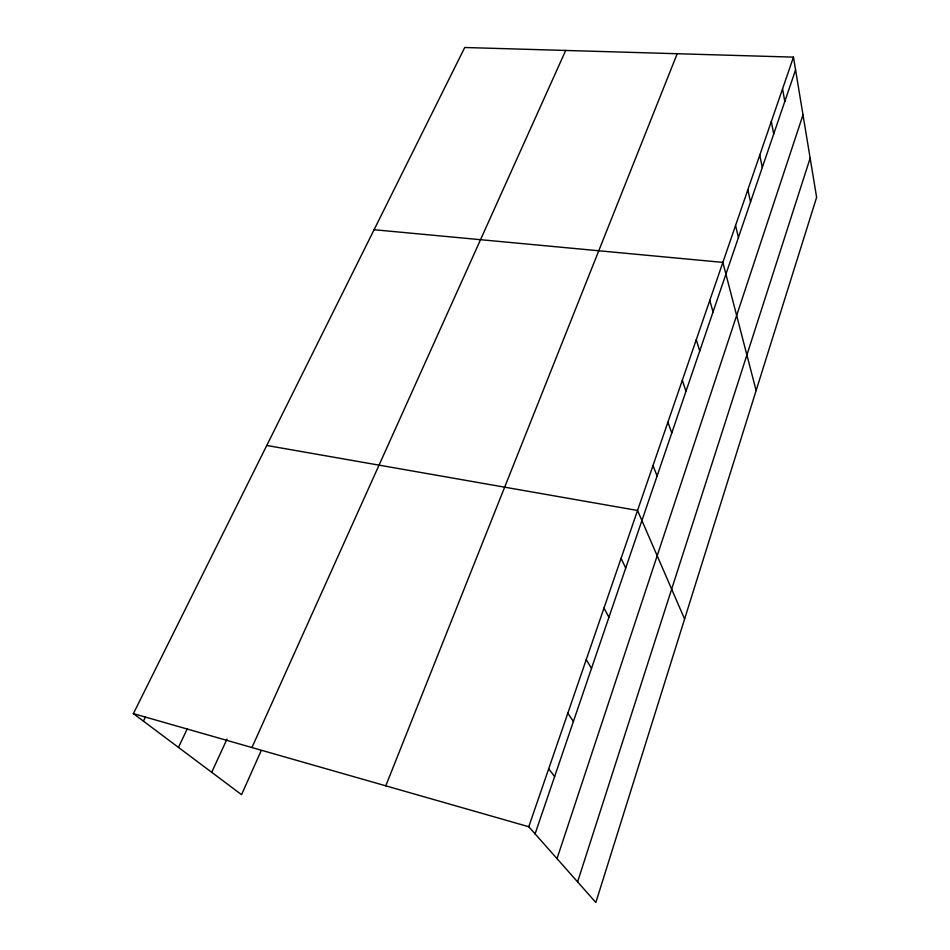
<?xml version="1.0" encoding="UTF-8"?>
<svg xmlns="http://www.w3.org/2000/svg" width="950" height="950" viewBox="0 0 950 950"><rect width="100%" height="100%" fill="white"/><g stroke="black" fill="none" stroke-linecap="round" stroke-linejoin="round"><path stroke-width="1.43" d="M577.6 881.873L810.148 158.127M557.021 858.646L802.999 114.903M535.087 833.874L795.566 69.896M793.464 57.131L816.62 197.327L595.852 902.5L528.77 826.738L793.464 57.131L464.74 47.5L133.38 713.628L241.549 794.663L261.119 750.821M385.783 785.828L677.207 53.723M251.928 747.543L565.713 50.457M211.708 772.314L227.002 739.1M178.446 747.389L187.316 728.745M143.403 721.133L145.326 717.238M374.098 229.722L722.867 262.39L756.129 390.557M266.772 445.467L637.545 510.471L684.606 619.032M133.38 713.628L528.77 826.738M548.684 768.835L554.622 776.578M567.827 713.177L573.408 721.477M586.245 659.621L591.494 668.42M603.986 608.059L608.926 617.322M621.074 558.374L625.717 568.064M652.982 465.583L657.103 476.021M667.898 422.216L671.781 432.963M682.326 380.273L685.983 391.317M696.279 339.708L699.722 351.013M709.781 300.426L713.034 311.98M735.549 225.53L738.423 237.512M747.84 189.786L750.547 201.958M759.751 155.135L762.304 167.473M771.329 121.493L773.716 133.998M782.551 88.849L784.795 101.484"/></g></svg>
